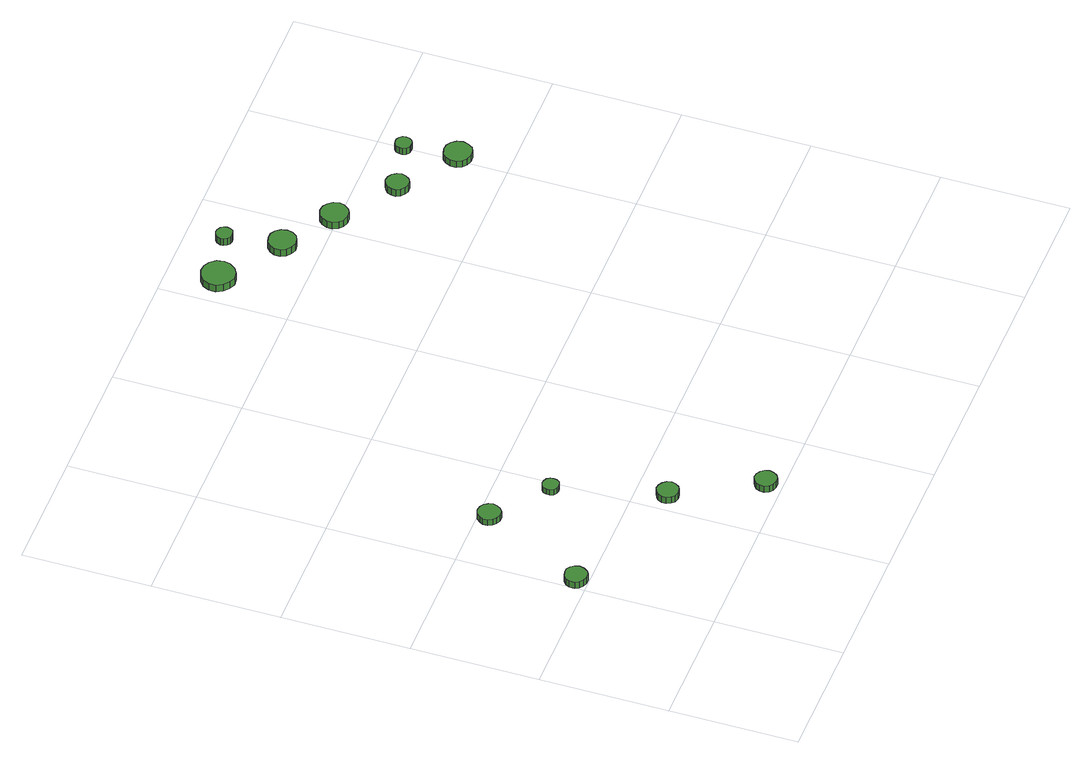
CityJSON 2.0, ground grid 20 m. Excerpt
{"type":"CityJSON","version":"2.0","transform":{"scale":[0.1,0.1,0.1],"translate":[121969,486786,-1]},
"CityObjects":{
"tree1":{"type":"SolitaryVegetationObject","attributes":{"function":"something"},"geometry":[{"type":"MultiSurface","lod":"1","boundaries":[[[0,1,2,3,4,5,6,7,8,9,10,11,12,13,14]],[[15,16,17,18,19,20,21,22,23,24,25,26,27,28,29]],[[0,29,28,1]],[[1,28,27,2]],[[2,27,26,3]],[[3,26,25,4]],[[4,25,24,5]],[[5,24,23,6]],[[6,23,22,7]],[[7,22,21,8]],[[8,21,20,9]],[[9,20,19,10]],[[10,19,18,11]],[[11,18,17,12]],[[12,17,16,13]],[[13,16,15,14]],[[14,15,29,0]]]}]},
"tree2":{"type":"SolitaryVegetationObject","attributes":{"function":"something"},"geometry":[{"type":"MultiSurface","lod":"1","boundaries":[[[30,31,32,33,34,35,36,37,38,39,40,41,42,43,44]],[[45,46,47,48,49,50,51,52,53,54,55,56,57,58,59]],[[30,59,58,31]],[[31,58,57,32]],[[32,57,56,33]],[[33,56,55,34]],[[34,55,54,35]],[[35,54,53,36]],[[36,53,52,37]],[[37,52,51,38]],[[38,51,50,39]],[[39,50,49,40]],[[40,49,48,41]],[[41,48,47,42]],[[42,47,46,43]],[[43,46,45,44]],[[44,45,59,30]]]}]},
"tree3":{"type":"SolitaryVegetationObject","attributes":{"function":"something"},"geometry":[{"type":"MultiSurface","lod":"1","boundaries":[[[60,61,62,63,64,65,66,67,68,69,70,71,72,73,74]],[[75,76,77,78,79,80,81,82,83,84,85,86,87,88,89]],[[60,89,88,61]],[[61,88,87,62]],[[62,87,86,63]],[[63,86,85,64]],[[64,85,84,65]],[[65,84,83,66]],[[66,83,82,67]],[[67,82,81,68]],[[68,81,80,69]],[[69,80,79,70]],[[70,79,78,71]],[[71,78,77,72]],[[72,77,76,73]],[[73,76,75,74]],[[74,75,89,60]]]}]},
"tree4":{"type":"SolitaryVegetationObject","attributes":{"function":"something"},"geometry":[{"type":"MultiSurface","lod":"1","boundaries":[[[90,91,92,93,94,95,96,97,98,99,100,101,102,103,104]],[[105,106,107,108,109,110,111,112,113,114,115,116,117,118,119]],[[90,119,118,91]],[[91,118,117,92]],[[92,117,116,93]],[[93,116,115,94]],[[94,115,114,95]],[[95,114,113,96]],[[96,113,112,97]],[[97,112,111,98]],[[98,111,110,99]],[[99,110,109,100]],[[100,109,108,101]],[[101,108,107,102]],[[102,107,106,103]],[[103,106,105,104]],[[104,105,119,90]]]}]},
"tree5":{"type":"SolitaryVegetationObject","attributes":{"function":"something"},"geometry":[{"type":"MultiSurface","lod":"1","boundaries":[[[120,121,122,123,124,125,126,127,128,129,130,131,132,133,134]],[[135,136,137,138,139,140,141,142,143,144,145,146,147,148,149]],[[120,149,148,121]],[[121,148,147,122]],[[122,147,146,123]],[[123,146,145,124]],[[124,145,144,125]],[[125,144,143,126]],[[126,143,142,127]],[[127,142,141,128]],[[128,141,140,129]],[[129,140,139,130]],[[130,139,138,131]],[[131,138,137,132]],[[132,137,136,133]],[[133,136,135,134]],[[134,135,149,120]]]}]},
"tree6":{"type":"SolitaryVegetationObject","attributes":{"function":"something"},"geometry":[{"type":"MultiSurface","lod":"1","boundaries":[[[150,151,152,153,154,155,156,157,158,159,160,161,162,163,164]],[[165,166,167,168,169,170,171,172,173,174,175,176,177,178,179]],[[150,179,178,151]],[[151,178,177,152]],[[152,177,176,153]],[[153,176,175,154]],[[154,175,174,155]],[[155,174,173,156]],[[156,173,172,157]],[[157,172,171,158]],[[158,171,170,159]],[[159,170,169,160]],[[160,169,168,161]],[[161,168,167,162]],[[162,167,166,163]],[[163,166,165,164]],[[164,165,179,150]]]}]},
"tree7":{"type":"SolitaryVegetationObject","attributes":{"function":"something"},"geometry":[{"type":"MultiSurface","lod":"1","boundaries":[[[180,181,182,183,184,185,186,187,188,189,190,191,192,193,194]],[[195,196,197,198,199,200,201,202,203,204,205,206,207,208,209]],[[180,209,208,181]],[[181,208,207,182]],[[182,207,206,183]],[[183,206,205,184]],[[184,205,204,185]],[[185,204,203,186]],[[186,203,202,187]],[[187,202,201,188]],[[188,201,200,189]],[[189,200,199,190]],[[190,199,198,191]],[[191,198,197,192]],[[192,197,196,193]],[[193,196,195,194]],[[194,195,209,180]]]}]},
"tree8":{"type":"SolitaryVegetationObject","attributes":{"function":"something"},"geometry":[{"type":"MultiSurface","lod":"1","boundaries":[[[210,211,212,213,214,215,216,217,218,219,220,221,222,223,224]],[[225,226,227,228,229,230,231,232,233,234,235,236,237,238,239]],[[210,239,238,211]],[[211,238,237,212]],[[212,237,236,213]],[[213,236,235,214]],[[214,235,234,215]],[[215,234,233,216]],[[216,233,232,217]],[[217,232,231,218]],[[218,231,230,219]],[[219,230,229,220]],[[220,229,228,221]],[[221,228,227,222]],[[222,227,226,223]],[[223,226,225,224]],[[224,225,239,210]]]}]},
"tree9":{"type":"SolitaryVegetationObject","attributes":{"function":"something"},"geometry":[{"type":"MultiSurface","lod":"1","boundaries":[[[240,241,242,243,244,245,246,247,248,249,250,251,252,253,254]],[[255,256,257,258,259,260,261,262,263,264,265,266,267,268,269]],[[240,269,268,241]],[[241,268,267,242]],[[242,267,266,243]],[[243,266,265,244]],[[244,265,264,245]],[[245,264,263,246]],[[246,263,262,247]],[[247,262,261,248]],[[248,261,260,249]],[[249,260,259,250]],[[250,259,258,251]],[[251,258,257,252]],[[252,257,256,253]],[[253,256,255,254]],[[254,255,269,240]]]}]},
"tree10":{"type":"SolitaryVegetationObject","attributes":{"function":"something"},"geometry":[{"type":"MultiSurface","lod":"1","boundaries":[[[270,271,272,273,274,275,276,277,278,279,280,281,282,283,284]],[[285,286,287,288,289,290,291,292,293,294,295,296,297,298,299]],[[270,299,298,271]],[[271,298,297,272]],[[272,297,296,273]],[[273,296,295,274]],[[274,295,294,275]],[[275,294,293,276]],[[276,293,292,277]],[[277,292,291,278]],[[278,291,290,279]],[[279,290,289,280]],[[280,289,288,281]],[[281,288,287,282]],[[282,287,286,283]],[[283,286,285,284]],[[284,285,299,270]]]}]},
"tree11":{"type":"SolitaryVegetationObject","attributes":{"function":"something"},"geometry":[{"type":"MultiSurface","lod":"1","boundaries":[[[300,301,302,303,304,305,306,307,308,309,310,311,312,313,314]],[[315,316,317,318,319,320,321,322,323,324,325,326,327,328,329]],[[300,329,328,301]],[[301,328,327,302]],[[302,327,326,303]],[[303,326,325,304]],[[304,325,324,305]],[[305,324,323,306]],[[306,323,322,307]],[[307,322,321,308]],[[308,321,320,309]],[[309,320,319,310]],[[310,319,318,311]],[[311,318,317,312]],[[312,317,316,313]],[[313,316,315,314]],[[314,315,329,300]]]}]},
"tree12":{"type":"SolitaryVegetationObject","attributes":{"function":"something"},"geometry":[{"type":"MultiSurface","lod":"1","boundaries":[[[330,331,332,333,334,335,336,337,338,339,340,341,342,343,344]],[[345,346,347,348,349,350,351,352,353,354,355,356,357,358,359]],[[330,359,358,331]],[[331,358,357,332]],[[332,357,356,333]],[[333,356,355,334]],[[334,355,354,335]],[[335,354,353,336]],[[336,353,352,337]],[[337,352,351,338]],[[338,351,350,339]],[[339,350,349,340]],[[340,349,348,341]],[[341,348,347,342]],[[342,347,346,343]],[[343,346,345,344]],[[344,345,359,330]]]}]}
},
"vertices":[
[36,220,19],[34,227,19],[30,233,19],[24,237,19],[17,237,19],[10,235,19],[4,230,19],[1,224,19],[1,216,19],[4,210,19],[10,205,19],[17,203,19],[24,203,19],[30,207,19],[34,213,19],[34,213,7],[30,207,7],[24,203,7],[17,203,7],[10,205,7],[4,210,7],[1,216,7],[1,224,7],[4,230,7],[10,235,7],[17,237,7],[24,237,7],[30,233,7],[34,227,7],[36,220,7],
[119,383,19],[117,390,19],[113,396,19],[107,400,19],[99,401,19],[92,398,19],[87,393,19],[84,387,19],[84,379,19],[87,373,19],[92,368,19],[99,365,19],[107,366,19],[113,370,19],[117,376,19],[117,376,8],[113,370,8],[107,366,8],[99,365,8],[92,368,8],[87,373,8],[84,379,8],[84,387,8],[87,393,8],[92,398,8],[99,401,8],[107,400,8],[113,396,8],[117,390,8],[119,383,8],
[249,153,19],[247,160,19],[243,165,19],[237,169,19],[230,170,19],[223,167,19],[218,163,19],[215,156,19],[215,149,19],[218,143,19],[223,138,19],[230,136,19],[237,137,19],[243,140,19],[247,146,19],[247,146,7],[243,140,7],[237,137,7],[230,136,7],[223,138,7],[218,143,7],[215,149,7],[215,156,7],[218,163,7],[223,167,7],[230,170,7],[237,169,7],[243,165,7],[247,160,7],[249,153,7],
[200,318,18],[199,323,18],[196,328,18],[191,330,18],[186,331,18],[181,329,18],[177,326,18],[175,321,18],[175,315,18],[177,310,18],[181,307,18],[186,305,18],[191,306,18],[196,308,18],[199,313,18],[199,313,8],[196,308,8],[191,306,8],[186,305,8],[181,307,8],[177,310,8],[175,315,8],[175,321,8],[177,326,8],[181,329,8],[186,331,8],[191,330,8],[196,328,8],[199,323,8],[200,318,8],
[319,26,19],[317,33,19],[313,38,19],[307,42,19],[300,43,19],[293,40,19],[288,36,19],[285,29,19],[285,22,19],[288,16,19],[293,11,19],[300,9,19],[307,9,19],[313,13,19],[317,19,19],[317,19,7],[313,13,7],[307,9,7],[300,9,7],[293,11,7],[288,16,7],[285,22,7],[285,29,7],[288,36,7],[293,40,7],[300,43,7],[307,42,7],[313,38,7],[317,33,7],[319,26,7],
[462,919,32],[460,930,32],[453,939,32],[444,944,32],[433,945,32],[423,942,32],[415,935,32],[410,925,32],[410,914,32],[415,904,32],[423,897,32],[433,893,32],[444,894,32],[453,900,32],[460,909,32],[460,909,19],[453,900,19],[444,894,19],[433,893,19],[423,897,19],[415,904,19],[410,914,19],[410,925,19],[415,935,19],[423,942,19],[433,945,19],[444,944,19],[453,939,19],[460,930,19],[462,919,19],
[555,854,32],[553,863,32],[548,870,32],[540,875,32],[531,875,32],[523,873,32],[516,867,32],[512,859,32],[512,850,32],[516,842,32],[523,836,32],[531,833,32],[540,834,32],[548,838,32],[553,845,32],[553,845,19],[548,838,19],[540,834,19],[531,833,19],[523,836,19],[516,842,19],[512,850,19],[512,859,19],[516,867,19],[523,873,19],[531,875,19],[540,875,19],[548,870,19],[553,863,19],[555,854,19],
[532,939,32],[531,944,32],[528,948,32],[523,951,32],[518,952,32],[513,950,32],[509,946,32],[506,941,32],[506,936,32],[509,931,32],[513,928,32],[518,926,32],[523,927,32],[528,929,32],[531,934,32],[531,934,19],[528,929,19],[523,927,19],[518,926,19],[513,928,19],[509,931,19],[506,936,19],[506,941,19],[509,946,19],[513,950,19],[518,952,19],[523,951,19],[528,948,19],[531,944,19],[532,939,19],
[634,801,33],[632,810,33],[626,817,33],[619,822,33],[610,823,33],[601,820,33],[595,814,33],[591,806,33],[591,797,33],[595,789,33],[601,783,33],[610,780,33],[619,781,33],[626,785,33],[632,793,33],[632,793,20],[626,785,20],[619,781,20],[610,780,20],[601,783,20],[595,789,20],[591,797,20],[591,806,20],[595,814,20],[601,820,20],[610,823,20],[619,822,20],[626,817,20],[632,810,20],[634,801,20],
[722,736,33],[720,743,33],[716,749,33],[710,753,33],[702,754,33],[696,751,33],[690,746,33],[687,740,33],[687,733,33],[690,726,33],[696,721,33],[702,719,33],[710,719,33],[716,723,33],[720,729,33],[720,729,20],[716,723,20],[710,719,20],[702,719,20],[696,721,20],[690,726,20],[687,733,20],[687,740,20],[690,746,20],[696,751,20],[702,754,20],[710,753,20],[716,749,20],[720,743,20],[722,736,20],
[817,674,32],[815,683,32],[810,690,32],[802,695,32],[793,696,32],[784,693,32],[778,687,32],[774,679,32],[774,670,32],[778,662,32],[784,656,32],[793,653,32],[802,654,32],[810,658,32],[815,666,32],[815,666,20],[810,658,20],[802,654,20],[793,653,20],[784,656,20],[778,662,20],[774,670,20],[774,679,20],[778,687,20],[784,693,20],[793,696,20],[802,695,20],[810,690,20],[815,683,20],[817,674,20],
[799,756,32],[798,761,32],[795,765,32],[790,768,32],[785,768,32],[780,767,32],[776,763,32],[774,758,32],[774,753,32],[776,748,32],[780,744,32],[785,743,32],[790,743,32],[795,746,32],[798,750,32],[798,750,20],[795,746,20],[790,743,20],[785,743,20],[780,744,20],[776,748,20],[774,753,20],[774,758,20],[776,763,20],[780,767,20],[785,768,20],[790,768,20],[795,765,20],[798,761,20],[799,756,20]
]}
